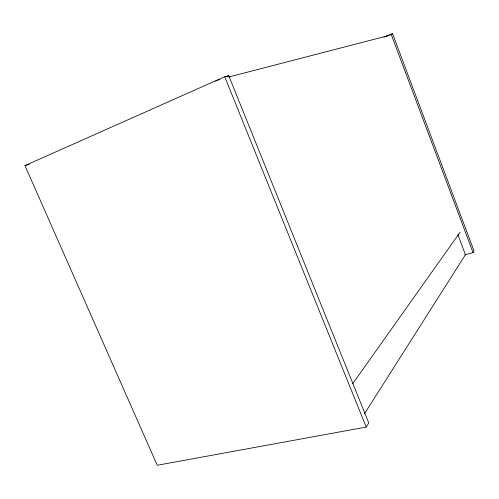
<?xml version="1.0" encoding="UTF-8"?>
<svg xmlns="http://www.w3.org/2000/svg" width="499" height="499" viewBox="0 0 499 499"><rect width="100%" height="100%" fill="white"/><g stroke="black" fill="none" stroke-linecap="round" stroke-linejoin="round"><path stroke-width="0.75" d="M366.222 427.069L368.755 422.94L228.754 75.705L224.731 76.734L24.95 165.618L157.247 465.268L366.222 427.069L224.731 76.734M464.819 254.883L473.077 252.613L474.05 251.022L392.588 33.732L383.956 37.151M364.401 413.877L465.424 254.715L457.826 234.542M352.718 383.694L460.147 232.172M215.624 81.156L219.629 79.372M226.621 76.653L228.754 75.705M385.715 36.533L387.074 35.953L228.679 77.027M385.434 36.776L392.588 33.732M24.95 165.618L29.329 164.233M391.104 34.113L473.077 252.613"/></g></svg>
